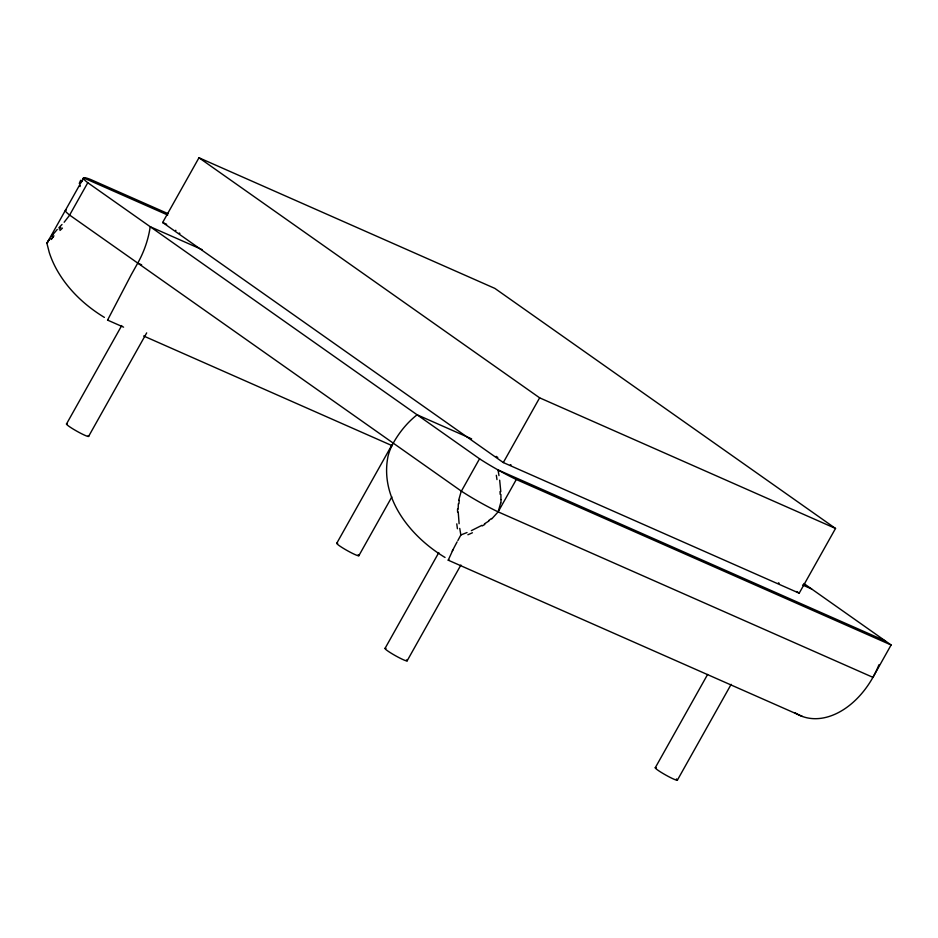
<?xml version="1.0" encoding="UTF-8"?>
<svg xmlns="http://www.w3.org/2000/svg" width="938" height="938" viewBox="0 0 938 938"><rect width="100%" height="100%" fill="white"/><g stroke="black" fill="none" stroke-linecap="round" stroke-linejoin="round"><path stroke-width="1.41" d="M458.178 509.088L458.33 503.765M500.915 499.591L500.927 494.455M500.681 502.979L498.137 511.867L491.747 518.902M458.67 500.259L461.097 491.688L479.541 458.788L87.785 182.722A38.036 3.775 29.3 0 1 90.482 179.428L168.113 213.7M79.988 186.533L80.281 185.689M81.841 181.62L83.611 177.892L167.703 215.025M452.831 550.125L448.223 560.174L802.377 716.444M457.861 540.534L460.851 534.977L459.737 528.399M49.902 238.557L46.9 243.27L49.304 252.627A95.289 94.797 39.3 0 0 58.039 271.879C69.178 290.768 85.721 306.093 104.388 317.396M83.611 177.892L46.9 243.27L47.252 242.672M87.785 182.722L69.318 215.611L64.147 222.247M162.649 222.494L198.973 157.76L494.865 288.4L835.524 528.457L799.199 593.191L503.307 462.563L162.649 222.494L166.659 224.276M66.516 423.941L121.717 325.556M88.606 436.381L146.68 332.896M336.765 543.254L391.967 444.87M358.855 555.695L391.838 496.929M385.037 648.393L438.808 552.576M503.307 462.563L539.631 397.829L198.973 157.76M407.127 660.844L460.898 565.016M498.137 511.867L516.299 479.506L891.1 644.981L872.938 677.342L498.137 511.867A38.036 3.775 29.3 0 1 461.379 491.16L69.623 215.083A38.036 3.775 29.3 0 1 66.27 210.065M655.287 767.706L707.615 674.445M677.377 780.158L731.148 684.341M47.322 242.496L49.362 239.213M51.367 236.399L57.265 229.447M52.27 235.297L52.891 234.488M108.163 319.6L107.565 320.104L123.582 327.151M448.821 559.658L448.223 560.174M58.895 227.711L62.014 224.487M488.909 520.989L484.418 523.873M481.898 525.339L471.368 530.638M467.042 532.526L460.851 534.977M107.565 320.104L131.144 274.928A53.865 0.938 -60.6 0 1 137.757 263.097A74.594 51.567 -66.2 0 0 150.209 226.715L202.116 249.637M539.631 397.829L835.524 528.457M137.757 263.097L141.65 264.821M471.626 438.867L417.117 414.795A74.594 51.567 -66.2 0 0 393.245 443.146A53.865 53.583 39.3 0 0 388.086 455.997C379.304 498.336 410.738 536.853 445.046 557.465M802.553 584.972L811.64 588.982M885.39 640.959L498.019 469.926L498.993 475.589M143.631 335.992L392.225 445.714M803.913 583.53L891.1 644.981M796.808 591.515L799.199 593.191M499.673 480.197L500.798 491.641M459.116 523.732L458.225 511.996M491.442 518.491A54.779 53.173 -67 0 1 488.639 520.59M484.805 524.424A96.321 83.318 -19 0 1 482.261 525.901M472.424 532.772A92.768 52.985 -23.5 0 1 467.898 534.742M452.257 551.122A95.289 1.653 -60.6 0 1 457.087 541.883M458.916 503.788A54.779 52.692 -55 0 1 459.268 500.317M457.58 511.972A96.321 84.514 75.4 0 1 457.545 509.041M457.427 528.739A92.768 55.061 81.5 0 1 456.783 523.861M516.299 479.506A38.036 3.775 29.3 0 1 479.541 458.788M878.953 664.761A74.594 51.567 -66.2 0 1 794.99 712.728M496.319 475.285A92.768 37.755 77.5 0 1 496.976 479.599M500.024 491.524A96.321 73.821 67.3 0 1 500.165 494.326M501.044 499.591A54.779 52.223 0.8 0 1 500.869 502.991M51.567 239.002A92.768 63.737 -18.9 0 1 53.97 235.837M62.447 228.098A54.779 13.707 -54.9 0 1 59.985 230.455M59.211 229.142A96.321 31.904 -32 0 1 60.841 227.453M51.086 239.518A92.768 55.307 -11 0 1 53.196 236.786M79.273 183.461A92.768 56.116 67.2 0 1 80.668 180.272M676.415 778.927A12.686 1.255 29.3 0 1 666.308 775.363A12.686 1.255 29.3 0 1 656.26 767.753M779.161 583.225A12.686 1.255 29.3 0 1 778.411 582.838M358.199 554.721A12.686 1.255 29.3 0 1 347.4 550.688A12.686 1.255 29.3 0 1 337.739 543.301M88.195 435.642A12.686 1.255 29.3 0 1 77.151 431.374A12.686 1.255 29.3 0 1 67.196 423.906M179.885 233.433A12.686 1.255 29.3 0 1 179.275 233.023M175.91 230.478A12.686 1.255 29.3 0 1 175.711 230.267M406.471 659.871A12.686 1.255 29.3 0 1 395.66 655.826A12.686 1.255 29.3 0 1 386.01 648.439M511.034 464.943A12.686 1.255 29.3 0 1 510.354 464.615M497.797 457.486A12.686 1.255 29.3 0 1 496.179 456.36"/></g></svg>
